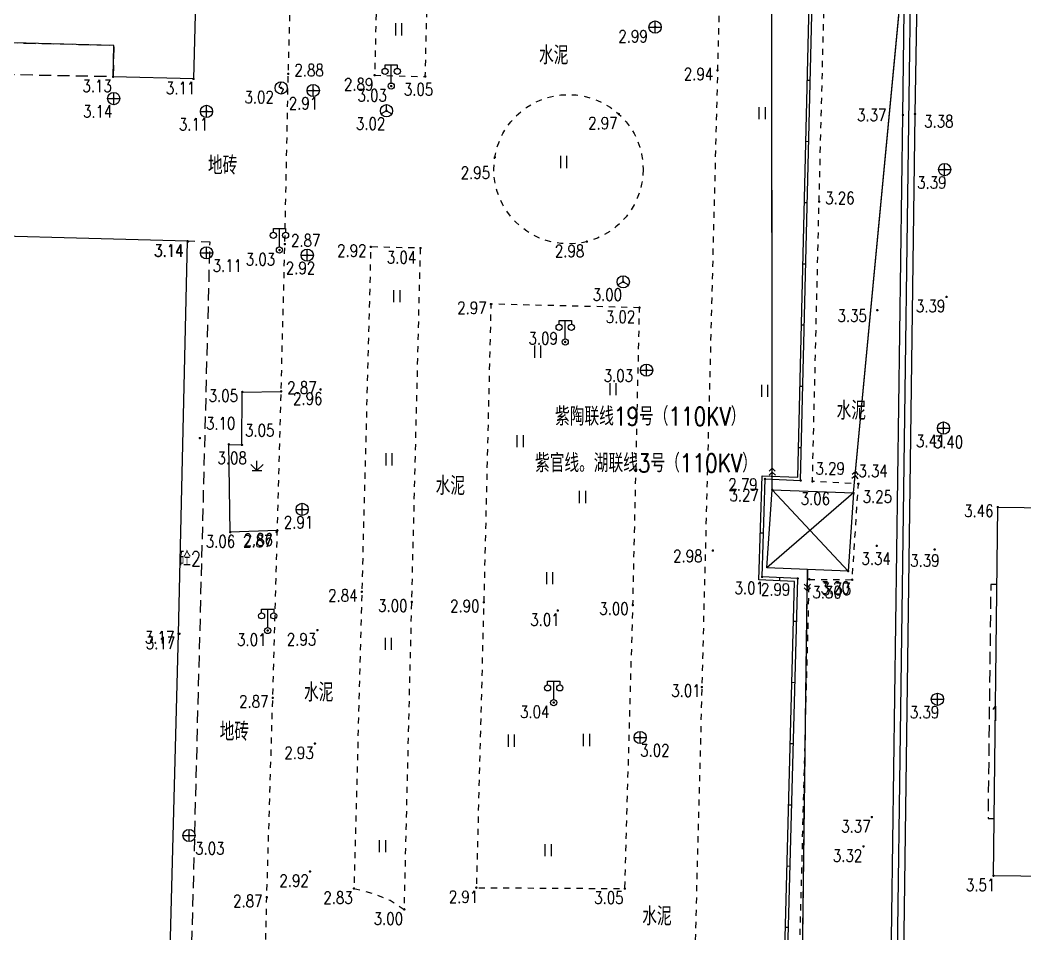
# Model space of a CAD drawing. Extents: x 500064 to 501389, y 2542464 to 2545400.
# Drawn here: x 500736.5 to 500818.5, y 2544873.1 to 2544947.7 of the extents above; entities that cross this region are included whole.
import ezdxf
from ezdxf.enums import TextEntityAlignment as Align

# ---------------------------------------------------------------- set-up
doc = ezdxf.new("R2010")
doc.units = 0
doc.header["$LTSCALE"] = 0.5
doc.linetypes.add('X5', pattern=[3, 2, -1])
doc.linetypes.add('X6', pattern=[2, 1, -1])
doc.layers.get('0').update_dxf_attribs({"linetype": 'CONTINUOUS', "lineweight": 5})
doc.layers.add('GCD', color=8, linetype='CONTINUOUS')
doc.layers.add('地形图', color=8, linetype='CONTINUOUS')
doc.styles.add('HZ', font='romans.shx', dxfattribs={"width": 0.8, "bigfont": 'hztxt.shx'})
doc.linetypes.add('711B', pattern='A,4,-1,4,-1,4,-1,[167,AAA.SHX,S=0.5,R=0,X=0,Y=0],1,[167,AAA.SHX,S=0.5,R=0,X=0,Y=0],6,[168,AAA.SHX,S=0.5,R=0,X=0,Y=0],1,[168,AAA.SHX,S=0.5,R=0,X=0,Y=0],-1', length=24)
doc.linetypes.add('8351', pattern='A,3,-1,1.5,[145,AAA.SHX,S=1,R=0,X=0,Y=0],1.5,-1', length=8)

# ---------------------------------------------------------------- blocks, each defined once
blk = doc.blocks.new('gc013a')
at = {"linetype": 'Continuous'}
blk.add_line((0.5, 0), (4, 0), dxfattribs=at)
at = {"linetype": 'Continuous', "flags": 128}
for points in [[(2.88, 0.5), (3.38, 0), (2.88, -0.5)], [(3.5, 0.5), (4, 0), (3.5, -0.5)]]:
    blk.add_lwpolyline(points, dxfattribs=at)
blk = doc.blocks.new('gc124')
for p, q in [((-1, 1), (0, 0)), ((-0.8, 0), (0.8, 0)), ((0, 0), (0, 1.6)), ((0, 0), (1, 1))]:
    blk.add_line(p, q)
blk = doc.blocks.new('gc121')
for p, q in [((-0.5, -1), (-0.5, 1)), ((0.5, -1), (0.5, 1))]:
    blk.add_line(p, q)
blk = doc.blocks.new('gc043')
for p, q in [((-1, 0), (1, 0)), ((0, -1), (0, 1))]:
    blk.add_line(p, q)
blk.add_circle((0, 0), 1)
blk = doc.blocks.new('gc050')
for p, q in [((0, 1), (-0.38, 0.18)), ((-0.38, 0.18), (0.38, -0.18)), ((0, -1), (0.38, -0.18))]:
    blk.add_line(p, q)
blk.add_circle((0, 0), 1)
blk = doc.blocks.new('gc048')
for q in [(-0.87, -0.5), (0, 1), (0.87, -0.5)]:
    blk.add_line((0, 0), q)
blk.add_circle((0, 0), 1)
blk = doc.blocks.new('gc097')
for p, q in [((-1, 2.9), (-1, 3.5)), ((-1, 3.5), (1, 3.5)), ((0, 0.5), (0, 3.5)), ((1, 3.5), (1, 2.9))]:
    blk.add_line(p, q)
for centre in [(-1, 2.4), (1, 2.4), (0, 0)]:
    blk.add_circle(centre, 0.5)
blk = doc.blocks.new('GC200')
at = {"linetype": 'Continuous', "const_width": 0.2, "flags": 128}
blk.add_lwpolyline([(-0.1, 0, 1), (0.1, 0, 1)], format="xyb", close=True, dxfattribs=at)

msp = doc.modelspace()

# ---------------------------------------------------------------- linework, layer by layer
at = {"layer": '地形图', "linetype": 'Continuous'}
for p, q in [((500797.914, 2544911.116), (500797.822, 2545054.609)), ((500801.024, 2544942.782), (500800.774, 2544942.788)), ((500800.903, 2544937.783), (500800.653, 2544937.79)), ((500800.782, 2544932.785), (500800.532, 2544932.791)), ((500800.66, 2544927.786), (500800.411, 2544927.792)), ((500800.539, 2544922.788), (500800.289, 2544922.794)), ((500800.418, 2544917.789), (500800.168, 2544917.795)), ((500800.297, 2544912.791), (500800.047, 2544912.797)), ((500797.9, 2544910.217), (500797.91, 2544910.467)), ((500797.19, 2544905.822), (500796.94, 2544905.829)), ((500798.506, 2544902.183), (500798.495, 2544901.934)), ((500798.88, 2544752.492), (500800.773, 2544901.1)), ((500799.898, 2544898.604), (500799.648, 2544898.61)), ((500799.766, 2544893.605), (500799.516, 2544893.612)), ((500799.635, 2544888.607), (500799.385, 2544888.614)), ((500799.503, 2544883.609), (500799.253, 2544883.615)), ((500799.371, 2544878.61), (500799.122, 2544878.617)), ((500799.24, 2544873.612), (500798.99, 2544873.619))]:
    msp.add_line(p, q, dxfattribs=at)
at = {"layer": '地形图', "color": 1, "linetype": 'Continuous'}
msp.add_line((500804.713, 2544910.846), (500818.313, 2545054.008), dxfattribs=at)
at = {"layer": '地形图', "color": 1, "linetype": 'Continuous', "flags": 128}
for points in [[(500797.915, 2544909.366), (500797.82, 2545056.359)], [(500804.548, 2544909.104), (500818.479, 2545055.751)], [(500797.915, 2544909.366), (500804.112, 2544902.719)], [(500804.548, 2544909.104), (500797.479, 2544902.981)], [(500798.855, 2544750.493), (500800.796, 2544902.85)]]:
    msp.add_lwpolyline(points, dxfattribs=at)
at = {"layer": '地形图', "linetype": 'X6', "elevation": 2.842, "flags": 128}
msp.add_lwpolyline([(500665.917, 2544796.705), (500674.77, 2544796.465), (500686.232, 2544796.209), (500701.303, 2544795.778), (500716.983, 2544795.44), (500729.067, 2544795.017), (500745.045, 2544794.674), (500745.995, 2544794.696), (500746.745, 2544794.771), (500748.827, 2544795.464), (500750.572, 2544796.269), (500751.757, 2544797.001), (500752.543, 2544797.781), (500753.272, 2544798.692), (500754.326, 2544800.376), (500754.712, 2544801.343), (500755.013, 2544813.756), (500755.337, 2544824.773), (500755.547, 2544830.815), (500755.966, 2544844.799), (500756.206, 2544856.482), (500756.425, 2544866.878), (500756.629, 2544876.09), (500757.118, 2544892.371), (500757.49, 2544906.039), (500757.801, 2544917.395), (500758.107, 2544929.42), (500758.384, 2544943.32), (500758.651, 2544953.371), (500758.904, 2544963.522), (500759.343, 2544978.98), (500759.786, 2544998.267), (500760.209, 2545012.131), (500760.369, 2545020.082), (500760.683, 2545029.981), (500760.568, 2545032.257), (500760.393, 2545033.973), (500759.762, 2545035.234), (500758.363, 2545036.958), (500756.882, 2545038.245), (500755.389, 2545039.491), (500754.088, 2545040.318), (500752.838, 2545040.802), (500751.979, 2545041.035)], dxfattribs=at)
at = {"layer": '地形图', "linetype": 'Continuous', "flags": 128}
msp.add_lwpolyline([(500796.636, 2544783.651), (500797.698, 2544826.055), (500798.886, 2544869.669), (500799.734, 2544901.878), (500796.827, 2544902.008), (500797.079, 2544910.5), (500799.988, 2544910.385), (500801.285, 2544963.844), (500802.902, 2545023.386)], dxfattribs=at)
for points, elevation in [([(500796.886, 2544783.643), (500797.948, 2544826.048), (500799.136, 2544869.662), (500799.99, 2544902.117), (500797.084, 2544902.247), (500797.321, 2544910.24), (500800.232, 2544910.125), (500801.535, 2544963.838), (500803.152, 2545023.379)], 3.046), ([(500752.084, 2544998.435), (500750.643, 2544942.909), (500744.074, 2544943.089), (500744.14, 2544945.645), (500718.506, 2544946.31), (500718.432, 2544943.56), (500710.049, 2544943.777), (500710.109, 2544946.073), (500692.775, 2544946.528), (500692.715, 2544944.232), (500686.56, 2544944.365), (500686.57, 2544944.826), (500680.336, 2544944.961), (500680.386, 2544946.853), (500673.166, 2544947.042)], 3.135), ([(500757.49, 2544906.039), (500753.649, 2544905.894), (500753.528, 2544913.067), (500754.602, 2544913.02), (500754.63, 2544917.341), (500757.801, 2544917.395)], 2.842)]:
    msp.add_lwpolyline(points, dxfattribs=dict(at, elevation=elevation))
at = {"layer": '地形图', "linetype": 'X6', "flags": 128}
for points in [[(500797.995, 2544674.519), (500797.889, 2544691.607), (500798.544, 2544710.341), (500798.818, 2544723.176), (500799.115, 2544742.717), (500802.541, 2544743.029), (500802.369, 2544751.398), (500796.942, 2544751.513), (500797.496, 2544772.433), (500797.855, 2544785.552), (500798.646, 2544811.995), (500799.098, 2544830.634), (500800.938, 2544902.045), (500804.446, 2544902.015), (500804.949, 2544909.85), (500801.193, 2544910.044), (500801.738, 2544932.887), (500803.008, 2544983.182), (500803.869, 2545016.371), (500804.05, 2545023.351)], [(500796.566, 2545015.795), (500795.371, 2545015.827), (500794.377, 2544978.633), (500793.441, 2544943.602), (500792.163, 2544893.247), (500791.123, 2544853.645), (500790.668, 2544838.821), (500790.456, 2544828.655), (500790.032, 2544814.931), (500789.732, 2544800.47), (500789.388, 2544783.89)]]:
    msp.add_lwpolyline(points, dxfattribs=at)
at = {"layer": '地形图', "linetype": '8351', "elevation": 3.379, "flags": 128}
msp.add_lwpolyline([(500809.527, 2545023.081), (500810.76, 2545023.098), (500810.689, 2545016.476), (500810.185, 2544976.417), (500809.569, 2544940.041), (500808.348, 2544850.861), (500807.732, 2544803.544), (500806.728, 2544803.555), (500807.354, 2544850.932), (500808.587, 2544939.961), (500809.045, 2544976.15), (500809.476, 2545016.492)], close=True, dxfattribs=at)
at = {"layer": '地形图', "linetype": '711B', "flags": 128}
msp.add_lwpolyline([(500807.214, 2544803.69), (500810.198, 2545023.09)], dxfattribs=at)
at = {"layer": '地形图', "linetype": 'X6', "flags": 128}
for points, elevation in [([(500765.434, 2544943.213), (500769.575, 2544943.1), (500770.25, 2544971.573), (500770.818, 2544996.034), (500766.845, 2544996.133), (500765.814, 2544958.585)], 2.894), ([(500763.748, 2544876.805), (500765.25, 2544876.421), (500766.712, 2544875.839), (500767.86, 2544875.097), (500768.471, 2544900.2), (500769.184, 2544929.092), (500765.123, 2544929.189), (500764.39, 2544901.029)], 2.826), ([(500787.072, 2544924.229), (500774.933, 2544924.518), (500774.351, 2544900.171), (500773.742, 2544876.87), (500785.87, 2544876.793), (500786.534, 2544899.95)], 3.022)]:
    msp.add_lwpolyline(points, close=True, dxfattribs=dict(at, elevation=elevation))
at = {"layer": '地形图', "linetype": 'X5', "flags": 128}
msp.add_lwpolyline([(500718.432, 2544943.56), (500718.506, 2544946.31), (500744.14, 2544945.645), (500744.074, 2544943.089)], close=True, dxfattribs=at)
at = {"layer": '地形图', "linetype": 'Continuous', "flags": 128}
for points, elevation in [([(500722.711, 2544802.225), (500746.897, 2544801.416), (500749.423, 2544897.616), (500750.165, 2544929.65), (500725.973, 2544930.303), (500723.628, 2544837.872), (500721.832, 2544837.929), (500721.754, 2544834.873), (500723.551, 2544834.827)], 3.112), ([(500815.981, 2544877.846), (500816.332, 2544907.942), (500876.406, 2544907.19), (500876.016, 2544877.112)], 3.51)]:
    msp.add_lwpolyline(points, close=True, dxfattribs=dict(at, elevation=elevation))
at = {"layer": '地形图', "linetype": 'X5', "flags": 128}
for points in [[(500721.754, 2544834.874), (500720.868, 2544800.488), (500748.647, 2544799.559), (500751.994, 2544929.59), (500750.165, 2544929.65)], [(500816.258, 2544901.622), (500815.758, 2544901.628), (500815.535, 2544882.512), (500816.035, 2544882.506)]]:
    msp.add_lwpolyline(points, dxfattribs=at)
at = {"layer": '地形图', "color": 1, "linetype": 'Continuous', "flags": 128}
msp.add_lwpolyline([(500797.915, 2544909.366), (500804.548, 2544909.104), (500804.112, 2544902.719), (500797.479, 2544902.981)], close=True, dxfattribs=at)
at = {"layer": '地形图', "linetype": 'X6'}
msp.add_circle((500781.27, 2544935.534, 2.954), 6.097, dxfattribs=at)

# ---------------------------------------------------------------- block references
at = {"layer": '地形图', "linetype": 'Continuous', "xscale": 0.5, "yscale": 0.5}
for name, p in [('gc121', (500767.406, 2544946.965)), ('gc043', (500788.344, 2544947.14, 2.987)), ('gc097', (500766.789, 2544942.32, 3.031)), ('gc050', (500757.804, 2544942.17, 3.015)), ('gc043', (500760.424, 2544941.961, 2.906)), ('gc043', (500744.125, 2544941.304, 3.144)), ('gc043', (500751.703, 2544940.255, 3.111)), ('gc048', (500766.41, 2544940.309, 3.015)), ('gc121', (500797.107, 2544940.109)), ('gc121', (500780.883, 2544936.118)), ('gc043', (500811.992, 2544935.502, 3.387)), ('gc097', (500757.665, 2544928.934, 3.034)), ('gc043', (500751.711, 2544928.71, 3.105)), ('gc043', (500759.931, 2544928.516, 2.921)), ('gc048', (500785.744, 2544926.339, 3.003)), ('gc121', (500767.269, 2544925.168)), ('gc097', (500781.004, 2544921.428, 3.088)), ('gc121', (500778.773, 2544920.638)), ('gc043', (500787.648, 2544919.125, 3.025)), ('gc121', (500784.913, 2544917.571)), ('gc121', (500797.312, 2544917.441)), ('gc043', (500811.899, 2544914.399, 3.409)), ('gc121', (500777.336, 2544913.329)), ('gc121', (500766.629, 2544911.846)), ('gc124', (500755.824, 2544910.928)), ('gc121', (500782.431, 2544908.761)), ('gc043', (500759.522, 2544907.76, 2.911)), ('gc121', (500779.752, 2544902.142)), ('gc097', (500756.702, 2544897.865, 3.005)), ('gc121', (500766.57, 2544896.782)), ('gc097', (500780.062, 2544891.98, 3.04)), ('gc043', (500811.404, 2544892.249, 3.388)), ('gc121', (500776.615, 2544888.869)), ('gc121', (500782.755, 2544888.935)), ('gc043', (500787.125, 2544889.132, 3.018)), ('gc043', (500750.277, 2544881.128, 3.029)), ('gc121', (500766.098, 2544880.255)), ('gc121', (500779.62, 2544879.929))]:
    msp.add_blockref(name, p, dxfattribs=at)
at = {"layer": '地形图', "linetype": 'Continuous'}
ref = msp.add_blockref('GC200', (500788.344, 2544947.14, 2.987), dxfattribs=dict(at, xscale=0.5, yscale=0.5, zscale=0.5))
ref.add_attrib('height', '2.99', dxfattribs={"layer": 'GCD', "linetype": 'Continuous', "height": 1, "style": 'HZ', "width": 0.8}).set_placement((500785.344, 2544946.39, 2.99), align=Align.MIDDLE_LEFT)
ref = msp.add_blockref('GC200', (500758.384, 2544943.32, 2.88), dxfattribs=dict(at, xscale=0.5, yscale=0.5, zscale=0.5))
ref.add_attrib('height', '2.88', dxfattribs={"layer": 'GCD', "linetype": 'Continuous', "height": 1, "style": 'HZ', "width": 0.8}).set_placement((500758.884, 2544943.62, 2.88), align=Align.MIDDLE_LEFT)
ref = msp.add_blockref('GC200', (500744.074, 2544943.089, 3.13), dxfattribs=dict(at, xscale=0.5, yscale=0.5, zscale=0.5))
ref.add_attrib('height', '3.13', dxfattribs={"layer": 'GCD', "linetype": 'Continuous', "height": 1, "style": 'HZ', "width": 0.8}).set_placement((500741.574, 2544942.339, 3.13), align=Align.MIDDLE_LEFT)
ref = msp.add_blockref('GC200', (500750.643, 2544942.909, 3.11), dxfattribs=dict(at, xscale=0.5, yscale=0.5, zscale=0.5))
ref.add_attrib('height', '3.11', dxfattribs={"layer": 'GCD', "linetype": 'Continuous', "height": 1, "style": 'HZ', "width": 0.8}).set_placement((500748.393, 2544942.159, 3.11), align=Align.MIDDLE_LEFT)
ref = msp.add_blockref('GC200', (500765.434, 2544943.213, 2.894), dxfattribs=dict(at, xscale=0.5, yscale=0.5, zscale=0.5))
ref.add_attrib('height', '2.89', dxfattribs={"layer": 'GCD', "linetype": 'Continuous', "height": 1, "style": 'HZ', "width": 0.8}).set_placement((500762.934, 2544942.463, 2.89), align=Align.MIDDLE_LEFT)
ref = msp.add_blockref('GC200', (500769.575, 2544943.1, 3.053), dxfattribs=dict(at, xscale=0.5, yscale=0.5, zscale=0.5))
ref.add_attrib('height', '3.05', dxfattribs={"layer": 'GCD', "linetype": 'Continuous', "height": 1, "style": 'HZ', "width": 0.8}).set_placement((500767.825, 2544942.05, 3.05), align=Align.MIDDLE_LEFT)
ref = msp.add_blockref('GC200', (500793.441, 2544943.602, 2.938), dxfattribs=dict(at, xscale=0.5, yscale=0.5, zscale=0.5))
ref.add_attrib('height', '2.94', dxfattribs={"layer": 'GCD', "linetype": 'Continuous', "height": 1, "style": 'HZ', "width": 0.8}).set_placement((500790.691, 2544943.302, 2.94), align=Align.MIDDLE_LEFT)
ref = msp.add_blockref('GC200', (500757.804, 2544942.17, 3.015), dxfattribs=dict(at, xscale=0.5, yscale=0.5, zscale=0.5))
ref.add_attrib('height', '3.02', dxfattribs={"layer": 'GCD', "linetype": 'Continuous', "height": 1, "style": 'HZ', "width": 0.8}).set_placement((500754.804, 2544941.42, 3.02), align=Align.MIDDLE_LEFT)
ref = msp.add_blockref('GC200', (500766.789, 2544942.32, 3.031), dxfattribs=dict(at, xscale=0.5, yscale=0.5, zscale=0.5))
ref.add_attrib('height', '3.03', dxfattribs={"layer": 'GCD', "linetype": 'Continuous', "height": 1, "style": 'HZ', "width": 0.8}).set_placement((500764.039, 2544941.57, 3.03), align=Align.MIDDLE_LEFT)
ref = msp.add_blockref('GC200', (500744.125, 2544941.304, 3.144), dxfattribs=dict(at, xscale=0.5, yscale=0.5, zscale=0.5))
ref.add_attrib('height', '3.14', dxfattribs={"layer": 'GCD', "linetype": 'Continuous', "height": 1, "style": 'HZ', "width": 0.8}).set_placement((500741.625, 2544940.254, 3.14), align=Align.MIDDLE_LEFT)
ref = msp.add_blockref('GC200', (500760.424, 2544941.961, 2.906), dxfattribs=dict(at, xscale=0.5, yscale=0.5, zscale=0.5))
ref.add_attrib('height', '2.91', dxfattribs={"layer": 'GCD', "linetype": 'Continuous', "height": 1, "style": 'HZ', "width": 0.8}).set_placement((500758.424, 2544940.911, 2.91), align=Align.MIDDLE_LEFT)
ref = msp.add_blockref('GC200', (500751.703, 2544940.255, 3.111), dxfattribs=dict(at, xscale=0.5, yscale=0.5, zscale=0.5))
ref.add_attrib('height', '3.11', dxfattribs={"layer": 'GCD', "linetype": 'Continuous', "height": 1, "style": 'HZ', "width": 0.8}).set_placement((500749.453, 2544939.205, 3.11), align=Align.MIDDLE_LEFT)
ref = msp.add_blockref('GC200', (500766.41, 2544940.309, 3.015), dxfattribs=dict(at, xscale=0.5, yscale=0.5, zscale=0.5))
ref.add_attrib('height', '3.02', dxfattribs={"layer": 'GCD', "linetype": 'Continuous', "height": 1, "style": 'HZ', "width": 0.8}).set_placement((500763.91, 2544939.259, 3.02), align=Align.MIDDLE_LEFT)
ref = msp.add_blockref('GC200', (500785.374, 2544940.043, 2.969), dxfattribs=dict(at, xscale=0.5, yscale=0.5, zscale=0.5))
ref.add_attrib('height', '2.97', dxfattribs={"layer": 'GCD', "linetype": 'Continuous', "height": 1, "style": 'HZ', "width": 0.8}).set_placement((500782.874, 2544939.293, 2.97), align=Align.MIDDLE_LEFT)
ref = msp.add_blockref('GC200', (500808.587, 2544939.961, 3.374), dxfattribs=dict(at, xscale=0.5, yscale=0.5, zscale=0.5))
ref.add_attrib('height', '3.37', dxfattribs={"layer": 'GCD', "linetype": 'Continuous', "height": 1, "style": 'HZ', "width": 0.8}).set_placement((500804.837, 2544939.961, 3.37), align=Align.MIDDLE_LEFT)
ref = msp.add_blockref('GC200', (500809.569, 2544940.041, 3.378), dxfattribs=dict(at, xscale=0.5, yscale=0.5, zscale=0.5))
ref.add_attrib('height', '3.38', dxfattribs={"layer": 'GCD', "linetype": 'Continuous', "height": 1, "style": 'HZ', "width": 0.8}).set_placement((500810.319, 2544939.441, 3.38), align=Align.MIDDLE_LEFT)
ref = msp.add_blockref('GC200', (500775.251, 2544936.506, 2.954), dxfattribs=dict(at, xscale=0.5, yscale=0.5, zscale=0.5))
ref.add_attrib('height', '2.95', dxfattribs={"layer": 'GCD', "linetype": 'Continuous', "height": 1, "style": 'HZ', "width": 0.8}).set_placement((500772.465, 2544935.247, 2.954), align=Align.MIDDLE_LEFT)
ref = msp.add_blockref('GC200', (500811.992, 2544935.502, 3.387), dxfattribs=dict(at, xscale=0.5, yscale=0.5, zscale=0.5))
ref.add_attrib('height', '3.39', dxfattribs={"layer": 'GCD', "linetype": 'Continuous', "height": 1, "style": 'HZ', "width": 0.8}).set_placement((500809.742, 2544934.452, 3.39), align=Align.MIDDLE_LEFT)
ref = msp.add_blockref('GC200', (500801.738, 2544932.887, 3.264), dxfattribs=dict(at, xscale=0.5, yscale=0.5, zscale=0.5))
ref.add_attrib('height', '3.26', dxfattribs={"layer": 'GCD', "linetype": 'Continuous', "height": 1, "style": 'HZ', "width": 0.8}).set_placement((500802.238, 2544933.187, 3.26), align=Align.MIDDLE_LEFT)
ref = msp.add_blockref('GC200', (500758.107, 2544929.42, 2.866), dxfattribs=dict(at, xscale=0.5, yscale=0.5, zscale=0.5))
ref.add_attrib('height', '2.87', dxfattribs={"layer": 'GCD', "linetype": 'Continuous', "height": 1, "style": 'HZ', "width": 0.8}).set_placement((500758.607, 2544929.72, 2.87), align=Align.MIDDLE_LEFT)
ref = msp.add_blockref('GC200', (500750.165, 2544929.65, 3.14), dxfattribs=dict(at, xscale=0.5, yscale=0.5, zscale=0.5))
ref.add_attrib('height', '3.14', dxfattribs={"layer": 'GCD', "linetype": 'Continuous', "height": 1, "style": 'HZ', "width": 0.8}).set_placement((500747.415, 2544928.9, 3.14), align=Align.MIDDLE_LEFT)
ref = msp.add_blockref('GC200', (500750.197, 2544929.636, 3.14), dxfattribs=dict(at, xscale=0.5, yscale=0.5, zscale=0.5))
ref.add_attrib('height', '3.14', dxfattribs={"layer": 'GCD', "linetype": 'Continuous', "height": 1, "style": 'HZ', "width": 0.8}).set_placement((500747.447, 2544928.886, 3.14), align=Align.MIDDLE_LEFT)
ref = msp.add_blockref('GC200', (500765.123, 2544929.189, 2.92), dxfattribs=dict(at, xscale=0.5, yscale=0.5, zscale=0.5))
ref.add_attrib('height', '2.92', dxfattribs={"layer": 'GCD', "linetype": 'Continuous', "height": 1, "style": 'HZ', "width": 0.8}).set_placement((500762.373, 2544928.889, 2.92), align=Align.MIDDLE_LEFT)
ref = msp.add_blockref('GC200', (500769.184, 2544929.092, 3.035), dxfattribs=dict(at, xscale=0.5, yscale=0.5, zscale=0.5))
ref.add_attrib('height', '3.04', dxfattribs={"layer": 'GCD', "linetype": 'Continuous', "height": 1, "style": 'HZ', "width": 0.8}).set_placement((500766.434, 2544928.342, 3.04), align=Align.MIDDLE_LEFT)
ref = msp.add_blockref('GC200', (500782.767, 2544929.623, 2.984), dxfattribs=dict(at, xscale=0.5, yscale=0.5, zscale=0.5))
ref.add_attrib('height', '2.98', dxfattribs={"layer": 'GCD', "linetype": 'Continuous', "height": 1, "style": 'HZ', "width": 0.8}).set_placement((500780.161, 2544928.857, 2.98), align=Align.MIDDLE_LEFT)
ref = msp.add_blockref('GC200', (500751.711, 2544928.71, 3.105), dxfattribs=dict(at, xscale=0.5, yscale=0.5, zscale=0.5))
ref.add_attrib('height', '3.11', dxfattribs={"layer": 'GCD', "linetype": 'Continuous', "height": 1, "style": 'HZ', "width": 0.8}).set_placement((500752.211, 2544927.66, 3.11), align=Align.MIDDLE_LEFT)
ref = msp.add_blockref('GC200', (500757.665, 2544928.934, 3.034), dxfattribs=dict(at, xscale=0.5, yscale=0.5, zscale=0.5))
ref.add_attrib('height', '3.03', dxfattribs={"layer": 'GCD', "linetype": 'Continuous', "height": 1, "style": 'HZ', "width": 0.8}).set_placement((500754.915, 2544928.184, 3.03), align=Align.MIDDLE_LEFT)
ref = msp.add_blockref('GC200', (500759.931, 2544928.516, 2.921), dxfattribs=dict(at, xscale=0.5, yscale=0.5, zscale=0.5))
ref.add_attrib('height', '2.92', dxfattribs={"layer": 'GCD', "linetype": 'Continuous', "height": 1, "style": 'HZ', "width": 0.8}).set_placement((500758.181, 2544927.466, 2.92), align=Align.MIDDLE_LEFT)
ref = msp.add_blockref('GC200', (500785.744, 2544926.339, 3.003), dxfattribs=dict(at, xscale=0.5, yscale=0.5, zscale=0.5))
ref.add_attrib('height', '3.00', dxfattribs={"layer": 'GCD', "linetype": 'Continuous', "height": 1, "style": 'HZ', "width": 0.8}).set_placement((500783.244, 2544925.289, 3), align=Align.MIDDLE_LEFT)
ref = msp.add_blockref('GC200', (500812.147, 2544925.109, 3.389), dxfattribs=dict(at, xscale=0.5, yscale=0.5, zscale=0.5))
ref.add_attrib('height', '3.39', dxfattribs={"layer": 'GCD', "linetype": 'Continuous', "height": 1, "style": 'HZ', "width": 0.8}).set_placement((500809.647, 2544924.359, 3.39), align=Align.MIDDLE_LEFT)
ref = msp.add_blockref('GC200', (500774.933, 2544924.518, 2.974), dxfattribs=dict(at, xscale=0.5, yscale=0.5, zscale=0.5))
ref.add_attrib('height', '2.97', dxfattribs={"layer": 'GCD', "linetype": 'Continuous', "height": 1, "style": 'HZ', "width": 0.8}).set_placement((500772.183, 2544924.218, 2.97), align=Align.MIDDLE_LEFT)
ref = msp.add_blockref('GC200', (500787.072, 2544924.229, 3.022), dxfattribs=dict(at, xscale=0.5, yscale=0.5, zscale=0.5))
ref.add_attrib('height', '3.02', dxfattribs={"layer": 'GCD', "linetype": 'Continuous', "height": 1, "style": 'HZ', "width": 0.8}).set_placement((500784.322, 2544923.479, 3.02), align=Align.MIDDLE_LEFT)
ref = msp.add_blockref('GC200', (500806.493, 2544924.022, 3.348), dxfattribs=dict(at, xscale=0.5, yscale=0.5, zscale=0.5))
ref.add_attrib('height', '3.35', dxfattribs={"layer": 'GCD', "linetype": 'Continuous', "height": 1, "style": 'HZ', "width": 0.8}).set_placement((500803.243, 2544923.572, 3.35), align=Align.MIDDLE_LEFT)
ref = msp.add_blockref('GC200', (500781.004, 2544921.428, 3.088), dxfattribs=dict(at, xscale=0.5, yscale=0.5, zscale=0.5))
ref.add_attrib('height', '3.09', dxfattribs={"layer": 'GCD', "linetype": 'Continuous', "height": 1, "style": 'HZ', "width": 0.8}).set_placement((500778.004, 2544921.728, 3.09), align=Align.MIDDLE_LEFT)
ref = msp.add_blockref('GC200', (500787.648, 2544919.125, 3.025), dxfattribs=dict(at, xscale=0.5, yscale=0.5, zscale=0.5))
ref.add_attrib('height', '3.03', dxfattribs={"layer": 'GCD', "linetype": 'Continuous', "height": 1, "style": 'HZ', "width": 0.8}).set_placement((500784.148, 2544918.675, 3.03), align=Align.MIDDLE_LEFT)
ref = msp.add_blockref('GC200', (500757.801, 2544917.395, 2.866), dxfattribs=dict(at, xscale=0.5, yscale=0.5, zscale=0.5))
ref.add_attrib('height', '2.87', dxfattribs={"layer": 'GCD', "linetype": 'Continuous', "height": 1, "style": 'HZ', "width": 0.8}).set_placement((500758.301, 2544917.695, 2.87), align=Align.MIDDLE_LEFT)
ref = msp.add_blockref('GC200', (500761.025, 2544917.557, 2.96), dxfattribs=dict(at, xscale=0.5, yscale=0.5, zscale=0.5))
ref.add_attrib('height', '2.96', dxfattribs={"layer": 'GCD', "linetype": 'Continuous', "height": 1, "style": 'HZ', "width": 0.8}).set_placement((500758.775, 2544916.807, 2.96), align=Align.MIDDLE_LEFT)
ref = msp.add_blockref('GC200', (500754.63, 2544917.341, 3.046), dxfattribs=dict(at, xscale=0.5, yscale=0.5, zscale=0.5))
ref.add_attrib('height', '3.05', dxfattribs={"layer": 'GCD', "linetype": 'Continuous', "height": 1, "style": 'HZ', "width": 0.8}).set_placement((500751.88, 2544917.041, 3.05), align=Align.MIDDLE_LEFT)
ref = msp.add_blockref('GC200', (500751.164, 2544913.578, 3.097), dxfattribs=dict(at, xscale=0.5, yscale=0.5, zscale=0.5))
ref.add_attrib('height', '3.10', dxfattribs={"layer": 'GCD', "linetype": 'Continuous', "height": 1, "style": 'HZ', "width": 0.8}).set_placement((500751.664, 2544914.778, 3.1), align=Align.MIDDLE_LEFT)
ref = msp.add_blockref('GC200', (500754.602, 2544913.02, 3.051), dxfattribs=dict(at, xscale=0.5, yscale=0.5, zscale=0.5))
ref.add_attrib('height', '3.05', dxfattribs={"layer": 'GCD', "linetype": 'Continuous', "height": 1, "style": 'HZ', "width": 0.8}).set_placement((500754.852, 2544914.22, 3.05), align=Align.MIDDLE_LEFT)
ref = msp.add_blockref('GC200', (500811.899, 2544914.399, 3.409), dxfattribs=dict(at, xscale=0.5, yscale=0.5, zscale=0.5))
ref.add_attrib('height', '3.41', dxfattribs={"layer": 'GCD', "linetype": 'Continuous', "height": 1, "style": 'HZ', "width": 0.8}).set_placement((500809.649, 2544913.349, 3.41), align=Align.MIDDLE_LEFT)
ref = msp.add_blockref('GC200', (500811.105, 2544913.705, 3.397), dxfattribs=dict(at, xscale=0.5, yscale=0.5, zscale=0.5))
ref.add_attrib('height', '3.40', dxfattribs={"layer": 'GCD', "linetype": 'Continuous', "height": 1, "style": 'HZ', "width": 0.8}).set_placement((500811.105, 2544913.255, 3.4), align=Align.MIDDLE_LEFT)
ref = msp.add_blockref('GC200', (500753.528, 2544913.067, 3.082), dxfattribs=dict(at, xscale=0.5, yscale=0.5, zscale=0.5))
ref.add_attrib('height', '3.08', dxfattribs={"layer": 'GCD', "linetype": 'Continuous', "height": 1, "style": 'HZ', "width": 0.8}).set_placement((500752.599, 2544911.956, 3.082), align=Align.MIDDLE_LEFT)
at = {"layer": '地形图', "linetype": 'Continuous', "xscale": 0.4999999999493426, "yscale": 0.5, "rotation": 90.03683475249758}
msp.add_blockref('gc013a', (500797.915, 2544909.116), dxfattribs=at)
at = {"layer": '地形图', "linetype": 'Continuous'}
ref = msp.add_blockref('GC200', (500801.193, 2544910.044, 3.293), dxfattribs=dict(at, xscale=0.5, yscale=0.5, zscale=0.5))
ref.add_attrib('height', '3.29', dxfattribs={"layer": 'GCD', "linetype": 'Continuous', "height": 1, "style": 'HZ', "width": 0.8}).set_placement((500801.443, 2544911.094, 3.29), align=Align.MIDDLE_LEFT)
ref = msp.add_blockref('GC200', (500804.949, 2544909.85, 3.339), dxfattribs=dict(at, xscale=0.5, yscale=0.5, zscale=0.5))
ref.add_attrib('height', '3.34', dxfattribs={"layer": 'GCD', "linetype": 'Continuous', "height": 1, "style": 'HZ', "width": 0.8}).set_placement((500804.949, 2544910.9, 3.34), align=Align.MIDDLE_LEFT)
ref = msp.add_blockref('GC200', (500797.321, 2544910.24, 2.791), dxfattribs=dict(at, xscale=0.5, yscale=0.5, zscale=0.5))
ref.add_attrib('height', '2.79', dxfattribs={"layer": 'GCD', "linetype": 'Continuous', "height": 1, "style": 'HZ', "width": 0.8}).set_placement((500794.321, 2544909.79, 2.79), align=Align.MIDDLE_LEFT)
ref = msp.add_blockref('GC200', (500800.232, 2544910.125, 3.055), dxfattribs=dict(at, xscale=0.5, yscale=0.5, zscale=0.5))
ref.add_attrib('height', '3.06', dxfattribs={"layer": 'GCD', "linetype": 'Continuous', "height": 1, "style": 'HZ', "width": 0.8}).set_placement((500800.232, 2544908.625, 3.06), align=Align.MIDDLE_LEFT)
at = {"layer": '地形图', "color": 1, "linetype": 'Continuous', "yscale": 0.5}
for p, xscale, rotation in [((500804.524, 2544908.855), 0.499999999866999, 84.57354276726896), ((500800.799, 2544903.1), 0.4999999997772741, 269.270104249)]:
    msp.add_blockref('gc013a', p, dxfattribs=dict(at, xscale=xscale, rotation=rotation))
at = {"layer": '地形图', "linetype": 'Continuous'}
ref = msp.add_blockref('GC200', (500797.915, 2544909.366, 3.273), dxfattribs=dict(at, xscale=0.5, yscale=0.5, zscale=0.5))
ref.add_attrib('height', '3.27', dxfattribs={"layer": 'GCD', "linetype": 'Continuous', "height": 1, "style": 'HZ', "width": 0.8}).set_placement((500794.415, 2544908.916, 3.27), align=Align.MIDDLE_LEFT)
ref = msp.add_blockref('GC200', (500804.548, 2544909.104, 3.245), dxfattribs=dict(at, xscale=0.5, yscale=0.5, zscale=0.5))
ref.add_attrib('height', '3.25', dxfattribs={"layer": 'GCD', "linetype": 'Continuous', "height": 1, "style": 'HZ', "width": 0.8}).set_placement((500805.298, 2544908.804, 3.25), align=Align.MIDDLE_LEFT)
ref = msp.add_blockref('GC200', (500759.522, 2544907.76, 2.911), dxfattribs=dict(at, xscale=0.5, yscale=0.5, zscale=0.5))
ref.add_attrib('height', '2.91', dxfattribs={"layer": 'GCD', "linetype": 'Continuous', "height": 1, "style": 'HZ', "width": 0.8}).set_placement((500758.022, 2544906.71, 2.91), align=Align.MIDDLE_LEFT)
ref = msp.add_blockref('GC200', (500816.332, 2544907.942, 3.455), dxfattribs=dict(at, xscale=0.5, yscale=0.5, zscale=0.5))
ref.add_attrib('height', '3.46', dxfattribs={"layer": 'GCD', "linetype": 'Continuous', "height": 1, "style": 'HZ', "width": 0.8}).set_placement((500813.582, 2544907.642, 3.46), align=Align.MIDDLE_LEFT)
ref = msp.add_blockref('GC200', (500757.49, 2544906.039, 2.859), dxfattribs=dict(at, xscale=0.5, yscale=0.5, zscale=0.5))
ref.add_attrib('height', '2.86', dxfattribs={"layer": 'GCD', "linetype": 'Continuous', "height": 1, "style": 'HZ', "width": 0.8}).set_placement((500754.74, 2544905.289, 2.86), align=Align.MIDDLE_LEFT)
ref = msp.add_blockref('GC200', (500753.649, 2544905.894, 3.064), dxfattribs=dict(at, xscale=0.5, yscale=0.5, zscale=0.5))
ref.add_attrib('height', '3.06', dxfattribs={"layer": 'GCD', "linetype": 'Continuous', "height": 1, "style": 'HZ', "width": 0.8}).set_placement((500751.649, 2544905.144, 3.06), align=Align.MIDDLE_LEFT)
ref = msp.add_blockref('GC200', (500757.434, 2544905.911, 2.865), dxfattribs=dict(at, xscale=0.5, yscale=0.5, zscale=0.5))
ref.add_attrib('height', '2.87', dxfattribs={"layer": 'GCD', "linetype": 'Continuous', "height": 1, "style": 'HZ', "width": 0.8}).set_placement((500754.684, 2544905.161, 2.87), align=Align.MIDDLE_LEFT)
ref = msp.add_blockref('GC200', (500793.065, 2544904.392, 2.978), dxfattribs=dict(at, xscale=0.5, yscale=0.5, zscale=0.5))
ref.add_attrib('height', '2.98', dxfattribs={"layer": 'GCD', "linetype": 'Continuous', "height": 1, "style": 'HZ', "width": 0.8}).set_placement((500789.815, 2544903.942, 2.98), align=Align.MIDDLE_LEFT)
ref = msp.add_blockref('GC200', (500806.446, 2544904.782, 3.344), dxfattribs=dict(at, xscale=0.5, yscale=0.5, zscale=0.5))
ref.add_attrib('height', '3.34', dxfattribs={"layer": 'GCD', "linetype": 'Continuous', "height": 1, "style": 'HZ', "width": 0.8}).set_placement((500805.196, 2544903.732, 3.34), align=Align.MIDDLE_LEFT)
ref = msp.add_blockref('GC200', (500811.177, 2544904.485, 3.394), dxfattribs=dict(at, xscale=0.5, yscale=0.5, zscale=0.5))
ref.add_attrib('height', '3.39', dxfattribs={"layer": 'GCD', "linetype": 'Continuous', "height": 1, "style": 'HZ', "width": 0.8}).set_placement((500809.177, 2544903.585, 3.39), align=Align.MIDDLE_LEFT)
ref = msp.add_blockref('GC200', (500804.112, 2544902.719, 3.198), dxfattribs=dict(at, xscale=0.5, yscale=0.5, zscale=0.5))
ref.add_attrib('height', '3.20', dxfattribs={"layer": 'GCD', "linetype": 'Continuous', "height": 1, "style": 'HZ', "width": 0.8}).set_placement((500801.862, 2544901.369, 3.2), align=Align.MIDDLE_LEFT)
ref = msp.add_blockref('GC200', (500797.084, 2544902.247, 3.008), dxfattribs=dict(at, xscale=0.5, yscale=0.5, zscale=0.5))
ref.add_attrib('height', '3.01', dxfattribs={"layer": 'GCD', "linetype": 'Continuous', "height": 1, "style": 'HZ', "width": 0.8}).set_placement((500794.834, 2544901.347, 3.01), align=Align.MIDDLE_LEFT)
ref = msp.add_blockref('GC200', (500799.99, 2544902.117, 2.985), dxfattribs=dict(at, xscale=0.5, yscale=0.5, zscale=0.5))
ref.add_attrib('height', '2.99', dxfattribs={"layer": 'GCD', "linetype": 'Continuous', "height": 1, "style": 'HZ', "width": 0.8}).set_placement((500796.99, 2544901.217, 2.99), align=Align.MIDDLE_LEFT)
ref = msp.add_blockref('GC200', (500800.938, 2544902.045, 3.296), dxfattribs=dict(at, xscale=0.5, yscale=0.5, zscale=0.5))
ref.add_attrib('height', '3.30', dxfattribs={"layer": 'GCD', "linetype": 'Continuous', "height": 1, "style": 'HZ', "width": 0.8}).set_placement((500801.188, 2544900.995, 3.3), align=Align.MIDDLE_LEFT)
ref = msp.add_blockref('GC200', (500804.446, 2544902.015, 3.329), dxfattribs=dict(at, xscale=0.5, yscale=0.5, zscale=0.5))
ref.add_attrib('height', '3.33', dxfattribs={"layer": 'GCD', "linetype": 'Continuous', "height": 1, "style": 'HZ', "width": 0.8}).set_placement((500801.946, 2544901.265, 3.33), align=Align.MIDDLE_LEFT)
ref = msp.add_blockref('GC200', (500764.39, 2544901.029, 2.842), dxfattribs=dict(at, xscale=0.5, yscale=0.5, zscale=0.5))
ref.add_attrib('height', '2.84', dxfattribs={"layer": 'GCD', "linetype": 'Continuous', "height": 1, "style": 'HZ', "width": 0.8}).set_placement((500761.64, 2544900.729, 2.84), align=Align.MIDDLE_LEFT)
ref = msp.add_blockref('GC200', (500768.471, 2544900.2, 2.997), dxfattribs=dict(at, xscale=0.5, yscale=0.5, zscale=0.5))
ref.add_attrib('height', '3.00', dxfattribs={"layer": 'GCD', "linetype": 'Continuous', "height": 1, "style": 'HZ', "width": 0.8}).set_placement((500765.721, 2544899.9, 3), align=Align.MIDDLE_LEFT)
ref = msp.add_blockref('GC200', (500774.351, 2544900.171, 2.899), dxfattribs=dict(at, xscale=0.5, yscale=0.5, zscale=0.5))
ref.add_attrib('height', '2.90', dxfattribs={"layer": 'GCD', "linetype": 'Continuous', "height": 1, "style": 'HZ', "width": 0.8}).set_placement((500771.601, 2544899.871, 2.9), align=Align.MIDDLE_LEFT)
ref = msp.add_blockref('GC200', (500780.396, 2544899.499, 3.014), dxfattribs=dict(at, xscale=0.5, yscale=0.5, zscale=0.5))
ref.add_attrib('height', '3.01', dxfattribs={"layer": 'GCD', "linetype": 'Continuous', "height": 1, "style": 'HZ', "width": 0.8}).set_placement((500778.146, 2544898.749, 3.01), align=Align.MIDDLE_LEFT)
ref = msp.add_blockref('GC200', (500786.534, 2544899.95, 2.996), dxfattribs=dict(at, xscale=0.5, yscale=0.5, zscale=0.5))
ref.add_attrib('height', '3.00', dxfattribs={"layer": 'GCD', "linetype": 'Continuous', "height": 1, "style": 'HZ', "width": 0.8}).set_placement((500783.784, 2544899.65, 3), align=Align.MIDDLE_LEFT)
ref = msp.add_blockref('GC200', (500756.702, 2544897.865, 3.005), dxfattribs=dict(at, xscale=0.5, yscale=0.5, zscale=0.5))
ref.add_attrib('height', '3.01', dxfattribs={"layer": 'GCD', "linetype": 'Continuous', "height": 1, "style": 'HZ', "width": 0.8}).set_placement((500754.202, 2544897.115, 3.01), align=Align.MIDDLE_LEFT)
ref = msp.add_blockref('GC200', (500760.765, 2544897.898, 2.926), dxfattribs=dict(at, xscale=0.5, yscale=0.5, zscale=0.5))
ref.add_attrib('height', '2.93', dxfattribs={"layer": 'GCD', "linetype": 'Continuous', "height": 1, "style": 'HZ', "width": 0.8}).set_placement((500758.265, 2544897.148, 2.93), align=Align.MIDDLE_LEFT)
ref = msp.add_blockref('GC200', (500749.423, 2544897.616, 3.174), dxfattribs=dict(at, xscale=0.5, yscale=0.5, zscale=0.5))
ref.add_attrib('height', '3.17', dxfattribs={"layer": 'GCD', "linetype": 'Continuous', "height": 1, "style": 'HZ', "width": 0.8}).set_placement((500746.673, 2544897.316, 3.17), align=Align.MIDDLE_LEFT)
ref = msp.add_blockref('GC200', (500749.502, 2544897.602, 3.17), dxfattribs=dict(at, xscale=0.5, yscale=0.5, zscale=0.5))
ref.add_attrib('height', '3.17', dxfattribs={"layer": 'GCD', "linetype": 'Continuous', "height": 1, "style": 'HZ', "width": 0.8}).set_placement((500746.752, 2544896.852, 3.17), align=Align.MIDDLE_LEFT)
ref = msp.add_blockref('GC200', (500792.163, 2544893.247, 3.01), dxfattribs=dict(at, xscale=0.5, yscale=0.5, zscale=0.5))
ref.add_attrib('height', '3.01', dxfattribs={"layer": 'GCD', "linetype": 'Continuous', "height": 1, "style": 'HZ', "width": 0.8}).set_placement((500789.663, 2544892.947, 3.01), align=Align.MIDDLE_LEFT)
ref = msp.add_blockref('GC200', (500757.118, 2544892.371, 2.87), dxfattribs=dict(at, xscale=0.5, yscale=0.5, zscale=0.5))
ref.add_attrib('height', '2.87', dxfattribs={"layer": 'GCD', "linetype": 'Continuous', "height": 1, "style": 'HZ', "width": 0.8}).set_placement((500754.368, 2544892.071, 2.87), align=Align.MIDDLE_LEFT)
ref = msp.add_blockref('GC200', (500811.404, 2544892.249, 3.388), dxfattribs=dict(at, xscale=0.5, yscale=0.5, zscale=0.5))
ref.add_attrib('height', '3.39', dxfattribs={"layer": 'GCD', "linetype": 'Continuous', "height": 1, "style": 'HZ', "width": 0.8}).set_placement((500809.154, 2544891.199, 3.39), align=Align.MIDDLE_LEFT)
ref = msp.add_blockref('GC200', (500780.062, 2544891.98, 3.04), dxfattribs=dict(at, xscale=0.5, yscale=0.5, zscale=0.5))
ref.add_attrib('height', '3.04', dxfattribs={"layer": 'GCD', "linetype": 'Continuous', "height": 1, "style": 'HZ', "width": 0.8}).set_placement((500777.312, 2544891.23, 3.04), align=Align.MIDDLE_LEFT)
ref = msp.add_blockref('GC200', (500787.125, 2544889.132, 3.018), dxfattribs=dict(at, xscale=0.5, yscale=0.5, zscale=0.5))
ref.add_attrib('height', '3.02', dxfattribs={"layer": 'GCD', "linetype": 'Continuous', "height": 1, "style": 'HZ', "width": 0.8}).set_placement((500787.125, 2544888.082, 3.02), align=Align.MIDDLE_LEFT)
ref = msp.add_blockref('GC200', (500760.564, 2544888.631, 2.928), dxfattribs=dict(at, xscale=0.5, yscale=0.5, zscale=0.5))
ref.add_attrib('height', '2.93', dxfattribs={"layer": 'GCD', "linetype": 'Continuous', "height": 1, "style": 'HZ', "width": 0.8}).set_placement((500758.064, 2544887.881, 2.93), align=Align.MIDDLE_LEFT)
ref = msp.add_blockref('GC200', (500806.047, 2544882.632, 3.367), dxfattribs=dict(at, xscale=0.5, yscale=0.5, zscale=0.5))
ref.add_attrib('height', '3.37', dxfattribs={"layer": 'GCD', "linetype": 'Continuous', "height": 1, "style": 'HZ', "width": 0.8}).set_placement((500803.547, 2544881.882, 3.37), align=Align.MIDDLE_LEFT)
ref = msp.add_blockref('GC200', (500750.277, 2544881.128, 3.029), dxfattribs=dict(at, xscale=0.5, yscale=0.5, zscale=0.5))
ref.add_attrib('height', '3.03', dxfattribs={"layer": 'GCD', "linetype": 'Continuous', "height": 1, "style": 'HZ', "width": 0.8}).set_placement((500750.777, 2544880.078, 3.03), align=Align.MIDDLE_LEFT)
ref = msp.add_blockref('GC200', (500805.365, 2544880.237, 3.317), dxfattribs=dict(at, xscale=0.5, yscale=0.5, zscale=0.5))
ref.add_attrib('height', '3.32', dxfattribs={"layer": 'GCD', "linetype": 'Continuous', "height": 1, "style": 'HZ', "width": 0.8}).set_placement((500802.865, 2544879.487, 3.32), align=Align.MIDDLE_LEFT)
ref = msp.add_blockref('GC200', (500760.159, 2544878.191, 2.923), dxfattribs=dict(at, xscale=0.5, yscale=0.5, zscale=0.5))
ref.add_attrib('height', '2.92', dxfattribs={"layer": 'GCD', "linetype": 'Continuous', "height": 1, "style": 'HZ', "width": 0.8}).set_placement((500757.659, 2544877.441, 2.92), align=Align.MIDDLE_LEFT)
ref = msp.add_blockref('GC200', (500815.981, 2544877.846, 3.51), dxfattribs=dict(at, xscale=0.5, yscale=0.5, zscale=0.5))
ref.add_attrib('height', '3.51', dxfattribs={"layer": 'GCD', "linetype": 'Continuous', "height": 1, "style": 'HZ', "width": 0.8}).set_placement((500813.731, 2544877.096, 3.51), align=Align.MIDDLE_LEFT)
ref = msp.add_blockref('GC200', (500763.748, 2544876.805, 2.826), dxfattribs=dict(at, xscale=0.5, yscale=0.5, zscale=0.5))
ref.add_attrib('height', '2.83', dxfattribs={"layer": 'GCD', "linetype": 'Continuous', "height": 1, "style": 'HZ', "width": 0.8}).set_placement((500761.248, 2544876.055, 2.83), align=Align.MIDDLE_LEFT)
ref = msp.add_blockref('GC200', (500773.742, 2544876.87, 2.912), dxfattribs=dict(at, xscale=0.5, yscale=0.5, zscale=0.5))
ref.add_attrib('height', '2.91', dxfattribs={"layer": 'GCD', "linetype": 'Continuous', "height": 1, "style": 'HZ', "width": 0.8}).set_placement((500771.492, 2544876.12, 2.91), align=Align.MIDDLE_LEFT)
ref = msp.add_blockref('GC200', (500785.87, 2544876.793, 3.051), dxfattribs=dict(at, xscale=0.5, yscale=0.5, zscale=0.5))
ref.add_attrib('height', '3.05', dxfattribs={"layer": 'GCD', "linetype": 'Continuous', "height": 1, "style": 'HZ', "width": 0.8}).set_placement((500783.37, 2544876.043, 3.05), align=Align.MIDDLE_LEFT)
ref = msp.add_blockref('GC200', (500756.629, 2544876.09, 2.873), dxfattribs=dict(at, xscale=0.5, yscale=0.5, zscale=0.5))
ref.add_attrib('height', '2.87', dxfattribs={"layer": 'GCD', "linetype": 'Continuous', "height": 1, "style": 'HZ', "width": 0.8}).set_placement((500753.879, 2544875.79, 2.87), align=Align.MIDDLE_LEFT)
ref = msp.add_blockref('GC200', (500767.86, 2544875.097, 2.999), dxfattribs=dict(at, xscale=0.5, yscale=0.5, zscale=0.5))
ref.add_attrib('height', '3.00', dxfattribs={"layer": 'GCD', "linetype": 'Continuous', "height": 1, "style": 'HZ', "width": 0.8}).set_placement((500765.36, 2544874.347, 3), align=Align.MIDDLE_LEFT)

# ---------------------------------------------------------------- texts
at = {"layer": '地形图', "linetype": 'Continuous', "style": 'HZ', "width": 0.8}
for s, height, p in [('水泥', 1.5, (500780.063, 2544944.917)), ('地砖', 1.5, (500753.026, 2544935.915)), ('紫陶联线19号（110KV）', 1.5, (500787.95, 2544915.43)), ('水泥', 1.5, (500804.365, 2544915.9)), ('紫官线。湖联线3号（110KV）', 1.5, (500787.6, 2544911.618)), ('水泥', 1.5, (500771.619, 2544909.757)), ('砼2', 1.2, (500750.365, 2544903.796)), ('水泥', 1.5, (500760.869, 2544892.887)), ('1', 1.2, (500816.097, 2544891.083)), ('地砖', 1.5, (500753.982, 2544889.682)), ('水泥', 1.5, (500788.495, 2544874.611))]:
    msp.add_text(s, height=height, dxfattribs=at).set_placement(p, align=Align.MIDDLE)

doc.saveas('drawing.dxf')
